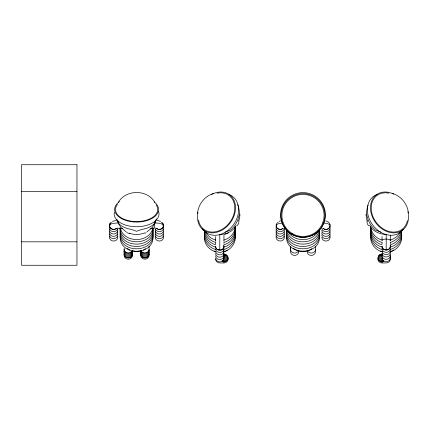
<?xml version="1.0" encoding="UTF-8"?>
<svg xmlns="http://www.w3.org/2000/svg" width="430" height="430" viewBox="0 0 430 430"><rect width="100%" height="100%" fill="white"/><g stroke="black" fill="none" stroke-linecap="round" stroke-linejoin="round"><path stroke-width="0.64" d="M197.494 214.516C197.682 204.884 204.567 195.908 213.877 193.376M239.999 214.414L239.467 218.773L238.8 220.622M204.46 230.63C203.127 238.016 208.663 245.337 215.758 247.148M204.46 232.974C203.127 240.359 208.663 247.68 215.758 249.491M204.46 235.317C203.127 242.703 208.663 250.024 215.758 251.84M235.215 226.852C234.861 233.178 229.814 238.489 223.831 240.117M370.767 226.594C369.843 233.791 375.283 240.682 382.157 242.461M370.859 228.287C369.526 235.672 375.062 242.993 382.157 244.804M370.859 230.63C369.526 238.016 375.062 245.337 382.157 247.148M370.859 232.974C369.526 240.359 375.062 247.68 382.157 249.491M370.859 235.317C369.526 242.703 375.062 250.024 382.157 251.84M401.706 230.888C401.518 237.457 396.471 243.138 390.23 244.804M124.114 254.227C124.136 259.123 132.413 259.123 132.435 254.227M140.755 254.227C140.771 256.807 143.62 258.5 145.99 257.866C150.075 257 148.726 252.281 149.076 249.282M148.93 255.2L149.076 254.227M227.97 257.022L223.81 255.845L223.81 257.801L227.97 258.973C228.749 256.355 226.244 254.27 223.842 254.017M276.2 224.632A4.16 3.768 0 0 1 276.614 223.724A4.149 3.757 6.6 0 0 276.194 224.632L276.2 226.588A4.149 3.757 6.6 0 0 283.123 228.416M329.993 224.632A4.16 3.768 0 0 0 329.579 223.724A4.149 3.757 -6.6 0 1 330.004 224.632L329.993 226.588L329.579 227.492A4.16 3.768 0 0 1 323.032 228.271M383.813 261.263C377.9 264.326 375.487 254.023 382.146 254.017M120.142 229.018C118.701 249.524 155.386 248.981 152.951 228.411M120.142 231.361C118.707 252.227 156.262 251.115 152.854 230.141M120.142 233.705C118.707 254.571 156.262 253.458 152.854 232.485M120.142 236.048C118.841 257.097 156.128 255.941 152.854 234.834M152.854 227.991C149.629 243.391 123.56 243.391 120.33 227.991M153.236 227.895C152.564 246.417 120.626 246.417 119.954 227.895M286.638 230.754C284.16 252.05 322.71 251.48 319.254 230.141M286.638 233.098C284.16 254.393 322.71 253.824 319.254 232.485M286.638 235.441C284.16 256.742 322.71 256.167 319.254 234.834M319.442 229.115C317.56 246.084 288.428 246.084 286.541 229.115M319.635 230.238C318.963 248.76 287.025 248.76 286.353 230.238M367.107 220.509C366.747 222.385 367.193 225.164 369.273 225.798M156.477 218.897L154.999 223.17L152.193 227.561L146.995 231.888M236.177 225.411C233.404 231.539 225.659 234.527 219.257 234.517M390.209 240.746L390.354 235.113M400.222 231.877C398.449 236.022 394.455 238.838 390.23 240.117M401.26 231.797C399.717 236.989 395.423 241.026 390.23 242.461M111.531 222.342A4.16 3.768 0 0 0 110.01 223.724L109.591 224.637L109.591 226.588A4.149 3.757 6.6 0 0 116.519 228.416M110.01 223.724L109.591 224.632A4.149 3.757 6.6 0 1 110.666 222.966M140.895 255.2L140.895 250.26C141.959 253.915 147.872 253.915 148.93 250.26M222.17 261.263C224.309 262.429 227.25 261.311 227.97 258.973M329.579 227.492L329.993 226.588A4.149 3.757 -6.6 0 1 323.07 228.416M156.085 219.666L153.994 224.051A20.092 11.524 0 0 1 141.792 229.416L136.595 231.27L131.397 229.416A20.092 11.524 0 0 1 119.196 224.051L117.368 220.214M318.232 230.915C312.712 242.504 293.276 242.504 287.751 230.915M118.325 202.347C125.995 189.232 147.194 189.232 154.864 202.347M124.254 248.309A4.16 3.768 0 0 0 124.114 249.282C124.146 253.179 129.951 254.377 131.876 251.168L131.876 256.108M226.11 250.781L227.158 250.002M392.509 250.781L393.558 250.002M143.335 250.12L145.566 248.664M311.965 248.664C306.654 252.759 298.64 252.507 293.464 248.298M237.145 225.664L238.731 223.493L238.876 220.477M146.098 232.754L145.06 233.194M112.37 221.353L116.417 220.364M278.973 221.353L280.58 220.773M223.831 242.461C230.706 240.682 236.145 233.791 235.215 226.594M223.831 244.804C231.173 242.95 236.72 235.205 235.038 227.637M223.831 247.148C231.173 245.299 236.72 237.548 235.038 229.98M223.831 249.491C231.173 247.642 236.72 239.892 235.038 232.324M223.675 251.754L225.503 251.023M223.831 251.84C231.173 249.986 236.72 242.235 235.038 234.667M390.23 247.148C397.325 245.337 402.856 238.016 401.529 230.63M390.23 249.491C397.573 247.642 403.114 239.892 401.437 232.324M390.075 251.754L391.902 251.023M390.23 251.84C397.573 249.986 403.114 242.235 401.437 234.667M225.126 232.178L230.593 230.034A20.092 15.77 -53.8 0 0 238.698 217L239.644 213.28L238.698 207.572A20.092 15.77 -53.8 0 0 237.564 204.658M224.401 234.549L228.438 233.006M379.953 254.732L382.329 254.06M379.093 255.329L382.06 254.49M378.432 256.108L381.996 255.103M378.013 257.022L382.173 255.845M377.873 257.995L382.034 256.823M378.013 258.973L382.173 257.801M378.432 259.881L382.587 258.709M379.093 260.661L382.657 259.655M379.953 261.263L383.517 260.257M380.953 261.639L383.925 260.8M215.634 246.438A4.16 3.768 0 0 0 217.714 249.701L220.869 250.077A4.149 3.671 0 0 0 223.804 245.595M382.044 246.352A4.149 3.671 0 0 0 385.113 249.9L387.269 249.889A4.149 3.671 0 0 0 390.204 245.406M380.953 254.356L382.034 254.227M217.714 249.701L220.869 250.083A4.16 3.768 0 0 0 223.81 245.46M382.034 246.25A4.16 3.768 0 0 0 385.113 249.889L387.269 249.894A4.16 3.768 0 0 0 390.209 245.272M140.9 250.926L136.595 251.41L132.29 250.926M282.225 223.062C280.188 223.439 275.517 223.46 276.2 226.583A4.16 3.768 0 0 0 283.16 228.271M129.892 233.291L128.161 233.194L126.769 232.549M386.07 234.538C379.905 234.253 372.45 231.388 369.811 225.411M117.772 222.971C115.219 223.294 109.215 222.756 109.591 226.583A4.16 3.768 0 0 0 116.551 228.271M21.5 191.56L76.965 191.56M154.381 222.971C157.149 223.272 163.615 222.509 163.389 226.588A4.149 3.757 -6.6 0 1 156.461 228.416M117.944 228.271L122.582 228.271M150.403 228.271L154.381 228.271L154.381 223.992M21.5 241.827L76.965 241.827M227.97 258.193A4.16 3.768 0 0 1 223.955 262.94L219.794 262.94A4.16 3.768 0 0 1 215.634 259.166M378.013 258.193A4.16 3.768 0 0 0 382.034 262.94L386.194 262.94A4.16 3.768 0 0 0 390.209 258.193M322.903 222.993C325.284 223.342 328.939 223.1 330.138 225.61M223.955 254.227L225.03 254.356M157.213 220.434L160.616 221.353M129.242 233.232L130.317 233.517A8.385 2.489 19.3 0 0 136.595 234.361A8.385 2.489 -19.3 0 0 144.695 232.893M325.617 220.773L327.966 221.815L329.315 223.084M223.659 254.06L226.035 254.732M223.923 254.49L226.895 255.329M223.992 255.103L227.556 256.108M223.955 256.823L228.115 257.995M223.396 258.709L227.556 259.881M223.331 259.655L226.895 260.661M223.062 260.424L226.035 261.263M222.057 260.8L225.03 261.639M392.112 193.376C401.421 195.908 408.301 204.884 408.489 214.516M380.856 232.178L375.395 230.034A20.092 15.77 53.8 0 1 367.29 217L366.338 213.28L367.29 207.572A20.092 15.77 53.8 0 1 368.15 205.212M382.157 240.117C376.169 238.489 371.128 233.178 370.767 226.852M380.486 251.023L382.313 251.754M215.758 240.117C211.528 238.838 207.54 236.022 205.766 231.877M215.758 242.461C210.56 241.026 206.266 236.989 204.723 231.797M215.758 244.804C209.512 243.138 204.465 237.457 204.282 230.888M214.086 251.023L215.914 251.754M127.065 248.298L129.855 250.12M126.194 231.888L120.997 227.561L118.191 223.17L116.928 219.51M390.354 240.402L390.209 240.064C387.881 238.693 384.501 238.693 382.173 240.064L382.034 240.402L382.034 236.435M367.408 221.24L366.516 218.773L365.989 214.414M162.32 222.966A4.149 3.757 -6.6 0 1 163.395 224.632L163.389 226.583A4.16 3.768 0 0 1 156.429 228.271M390.354 242.703L390.354 243.729M386.194 234.441L386.194 250.018M382.034 242.703L382.034 243.729M382.034 261.762L382.034 262.94M315.475 246.686L315.475 251.625A4.16 3.768 0 0 1 311.315 255.399A4.16 3.768 0 0 1 307.154 251.625M290.653 246.358L290.513 249.282A4.16 3.768 0 0 0 293.599 252.926A4.16 3.768 0 0 0 298.275 251.168M290.513 246.686L290.513 251.625A4.16 3.768 0 0 0 294.674 255.399A4.16 3.768 0 0 0 298.834 251.625M285.208 227.588L285.208 228.271M223.955 235.275L223.955 241.225M223.955 242.891L223.955 243.412M223.955 261.762L223.955 262.94M219.794 234.721L219.794 250.206M215.634 236.597L215.634 241.225M215.634 242.891L215.634 243.917M149.076 246.041L149.076 255.399A4.16 3.768 0 0 1 144.915 259.166A4.16 3.768 0 0 1 140.755 255.399L140.755 251.136M148.517 251.168L148.517 256.108M147.855 251.948L147.855 256.893M146.995 252.55L146.995 257.489M145.99 252.926L145.99 257.866M144.915 253.055L144.915 257.995M143.84 252.926L143.84 257.866M142.835 252.55L142.835 257.489M141.975 251.948L141.975 256.893M141.314 251.168L141.314 256.108M132.435 251.136L132.435 255.399A4.16 3.768 0 0 1 128.274 259.166A4.16 3.768 0 0 1 124.114 255.399L124.114 249.282M132.295 250.878L132.295 255.2M131.214 251.948L131.214 256.893M130.355 252.55L130.355 257.489M129.349 252.926L129.349 257.866M128.274 253.055L128.274 257.995M127.199 252.926L127.199 257.866M126.194 252.55L126.194 257.489M125.334 251.948L125.334 256.893M124.673 251.168L124.673 256.108M124.254 250.26L124.254 255.2M390.209 255.845A4.16 3.768 0 0 1 390.209 257.801M390.209 249.905A4.16 3.768 0 0 1 386.737 254.619A4.16 3.768 0 0 1 382.034 250.878M390.209 247.562A4.16 3.768 0 0 1 386.737 252.276A4.16 3.768 0 0 1 382.034 248.535M390.209 252.249A4.16 3.768 0 0 1 386.737 256.963A4.16 3.768 0 0 1 382.034 253.227M390.209 254.592A4.16 3.768 0 0 1 386.737 259.306A4.16 3.768 0 0 1 382.034 255.571M390.209 256.936A4.16 3.768 0 0 1 386.737 261.65A4.16 3.768 0 0 1 382.034 257.914M407.393 220.552A21.097 16.555 53.8 0 1 388.677 231.351A21.097 16.555 53.8 0 1 371.316 210.093A21.097 16.555 53.8 0 1 384.748 192.823M385.323 192.812A21.097 16.555 53.8 0 1 388.887 193.194M403.233 229.233A22.424 17.598 53.8 0 1 372.805 225.105A22.424 17.598 53.8 0 1 377.078 194.446M408.409 215.118A21.962 17.238 53.8 0 1 389.268 232.297A21.962 17.238 53.8 0 1 370.596 205.449A21.962 17.238 53.8 0 1 393.805 194.113M407.85 211.775A21.962 17.238 53.8 0 1 408.135 213.108M315.475 249.282A4.16 3.768 0 0 1 311.858 253.023A4.16 3.768 0 0 1 307.294 250.26M290.513 247.857A4.16 3.768 0 0 1 290.653 246.879M277.275 222.944A4.16 3.768 0 0 1 278.135 222.342M329.993 233.952A4.16 3.768 0 0 1 326.52 238.666A4.16 3.768 0 0 1 321.817 234.925M329.993 231.609A4.16 3.768 0 0 1 326.52 236.323A4.16 3.768 0 0 1 321.817 232.582M329.993 236.296A4.16 3.768 0 0 1 326.52 241.01A4.16 3.768 0 0 1 321.817 237.269M329.993 229.265A4.16 3.768 0 0 1 326.52 233.974A4.16 3.768 0 0 1 321.817 230.238M329.993 226.916A4.16 3.768 0 0 1 326.52 231.63A4.16 3.768 0 0 1 321.817 227.895M284.235 231.609A4.16 3.768 0 0 1 280.215 236.355A4.16 3.768 0 0 1 276.2 231.609M284.235 229.265A4.16 3.768 0 0 1 280.215 234.006A4.16 3.768 0 0 1 276.2 229.265M284.375 227.895A4.16 3.768 0 0 1 279.672 231.63A4.16 3.768 0 0 1 276.2 226.916M284.235 233.952A4.16 3.768 0 0 1 280.215 238.698A4.16 3.768 0 0 1 276.2 233.952M284.235 236.296A4.16 3.768 0 0 1 280.215 241.042A4.16 3.768 0 0 1 276.2 236.296M218.714 250.088A4.149 3.671 0 0 1 215.645 246.54M223.81 254.78A4.16 3.768 0 0 1 220.337 259.494A4.16 3.768 0 0 1 215.634 255.759M223.81 252.437A4.16 3.768 0 0 1 220.337 257.151A4.16 3.768 0 0 1 215.634 253.415M223.81 257.124A4.16 3.768 0 0 1 220.337 261.838A4.16 3.768 0 0 1 215.634 258.102M223.81 250.093A4.16 3.768 0 0 1 220.337 254.807A4.16 3.768 0 0 1 215.634 251.066M223.81 247.75A4.16 3.768 0 0 1 220.337 252.464A4.16 3.768 0 0 1 215.634 248.723M221.235 192.823A21.097 16.555 -53.8 0 1 234.646 210.308A21.097 16.555 -53.8 0 1 216.908 231.464A21.097 16.555 -53.8 0 1 198.483 219.961M217.102 193.194A21.097 16.555 -53.8 0 1 220.66 192.812M228.91 194.446A22.424 17.598 -53.8 0 1 232.931 225.433A22.424 17.598 -53.8 0 1 202.385 228.679M211.587 194.419A21.962 17.238 -53.8 0 1 235.339 205.035A21.962 17.238 -53.8 0 1 216.924 232.243A21.962 17.238 -53.8 0 1 197.58 215.118M197.741 213.78A21.962 17.238 -53.8 0 1 197.983 212.441M161.449 222.342A4.16 3.768 0 0 1 163.389 224.632M124.114 251.625A4.16 3.768 0 0 1 124.254 250.652M117.632 233.952A4.16 3.768 0 0 1 113.611 238.698A4.16 3.768 0 0 1 109.591 233.952M117.632 231.609A4.16 3.768 0 0 1 113.611 236.355A4.16 3.768 0 0 1 109.591 231.609M117.632 236.296A4.16 3.768 0 0 1 113.611 241.042A4.16 3.768 0 0 1 109.591 236.296M117.632 229.265A4.16 3.768 0 0 1 113.611 234.006A4.16 3.768 0 0 1 109.591 229.265M117.772 227.895A4.16 3.768 0 0 1 113.069 231.63A4.16 3.768 0 0 1 109.591 226.916M163.389 231.609A4.16 3.768 0 0 1 159.369 236.355A4.16 3.768 0 0 1 155.354 231.609M163.389 229.265A4.16 3.768 0 0 1 159.369 234.006A4.16 3.768 0 0 1 155.354 229.265M163.389 226.916A4.16 3.768 0 0 1 159.912 231.63A4.16 3.768 0 0 1 155.208 227.895M163.389 236.296A4.16 3.768 0 0 1 159.369 241.042A4.16 3.768 0 0 1 155.354 236.296M163.389 233.952A4.16 3.768 0 0 1 159.369 238.698A4.16 3.768 0 0 1 155.354 233.952M156.085 204.836A21.097 12.099 0 0 1 136.133 221.563A21.097 12.099 0 0 1 117.476 204.352M158.675 211.641A22.424 12.862 0 0 1 137.084 226.734A22.424 12.862 0 0 1 114.364 212.2M154.268 201.987A21.962 12.599 0 0 1 151.129 218.913A21.962 12.599 0 0 1 121.454 218.596A21.962 12.599 0 0 1 119.422 201.611M76.965 164.733L21.5 164.733L21.5 265.267L76.965 265.267L76.965 164.733M292.443 233.624A21.097 21.016 0 0 0 324.091 215.425A21.097 21.016 0 0 0 292.443 197.225A21.097 21.016 0 0 0 292.443 233.624M287.138 230.749A22.424 22.338 0 0 0 324.65 220.735A22.424 22.338 0 0 0 297.189 193.376A22.424 22.338 0 0 0 287.138 230.749M292.013 234.371A21.962 21.882 0 0 0 324.956 215.425A21.962 21.882 0 0 0 292.013 196.472A21.962 21.882 0 0 0 292.013 234.371"/></g></svg>
